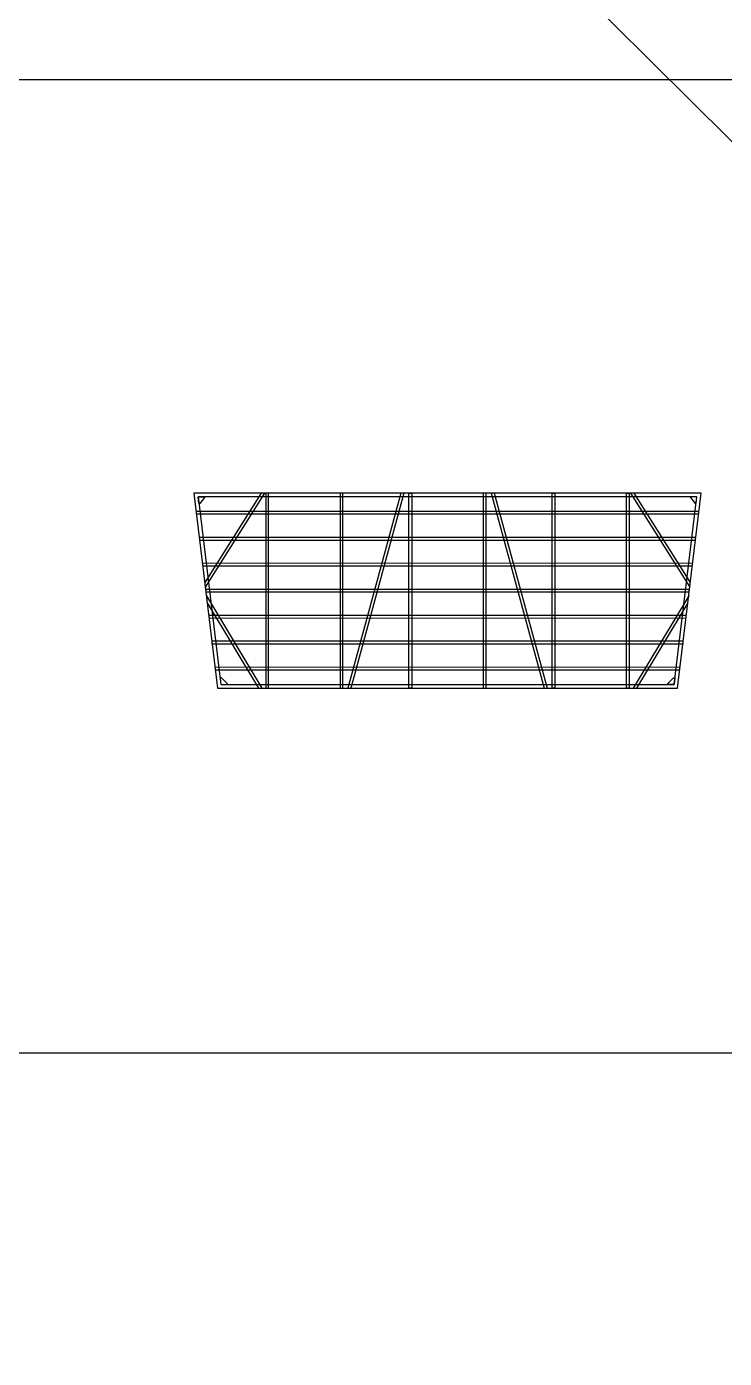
# Model space of a CAD drawing. Extents: x 10241 to 1500931, y -537358 to 142253.
# Drawn here: x 1107872 to 1118593, y 12893 to 33379 of the extents above; entities that cross this region are included whole.
import ezdxf

# ---------------------------------------------------------------- set-up
doc = ezdxf.new("R2010")
doc.units = 0
doc.header["$LTSCALE"] = 1000
doc.header["$MEASUREMENT"] = 0
for name, color, linetype in [('14#槽钢', 3, 'Continuous'), ('W-STEEL_FRAME钢架', 3, 'Continuous'), ('W-STEEL_KEEL钢龙骨', 5, 'Continuous')]:
    doc.layers.add(name, color=color, linetype=linetype)

msp = doc.modelspace()

# ---------------------------------------------------------------- linework, layer by layer
at = {"layer": '14#槽钢'}
for points in [[(1007228, 142253), (1254079.4, -102736.6)], [(1037592.4, 32566), (1124639, 32566)], [(1111474.1, 26202.7), (1110608, 24826.4)], [(1111524.9, 26202.7), (1110616.2, 24758.7)], [(1117153.5, 26202.7), (1118062.2, 24758.7)], [(1117204.3, 26202.7), (1118070.4, 24826.4)], [(1110632.9, 24621.3), (1111486.4, 23202.6)], [(1118045.6, 24621.3), (1117192.1, 23202.6)], [(1110645.5, 24516.8), (1111436.2, 23202.6)], [(1118032.9, 24516.8), (1117242.3, 23202.6)], [(1037592.4, 17593.3), (1124639, 17593.3)]]:
    msp.add_lwpolyline(points, dxfattribs=at)
for points in [[(1118237.1, 26202.7), (1110441.4, 26202.7), (1110804.7, 23202.6), (1117873.8, 23202.6)], [(1118171.6, 26144.7), (1110506.8, 26144.7), (1110856.1, 23260.6), (1117822.4, 23260.6)]]:
    msp.add_lwpolyline(points, close=True, dxfattribs=at)
at = {"layer": 'W-STEEL_FRAME钢架'}
for p, q in [((1113623, 26202.7), (1112809, 23202.7)), ((1113669.4, 26202.7), (1112855.4, 23202.7)), ((1115009, 26202.7), (1115823, 23202.7)), ((1115055.4, 26202.7), (1115869.4, 23202.7))]:
    msp.add_line(p, q, dxfattribs=at)
at = {"layer": 'W-STEEL_FRAME钢架', "color": 1}
for points in [[(1110535.5, 26044.6), (1110518.9, 26044.7), (1110506.8, 26144.7), (1110606.1, 26144.7), (1110606.1, 26134.7)], [(1118143, 26044.6), (1118159.5, 26044.7), (1118171.6, 26144.7), (1118072.4, 26144.7), (1118072.4, 26134.7)], [(1110866.1, 23360.6), (1110844, 23360.8), (1110856.1, 23260.6), (1110956.1, 23260.6), (1110956.1, 23270.6)], [(1117812.4, 23360.6), (1117834.5, 23360.8), (1117822.4, 23260.6), (1117722.4, 23260.6), (1117722.4, 23270.6)]]:
    msp.add_lwpolyline(points, close=True, dxfattribs=at)
at = {"layer": 'W-STEEL_FRAME钢架'}
for points in [[(1111589.2, 26202.7), (1111546.2, 26202.7), (1111546.2, 23202.7), (1111589.2, 23202.7)], [(1112732.2, 26202.7), (1112689.2, 26202.7), (1112689.2, 23202.7), (1112732.2, 23202.7)], [(1113746.2, 26202.7), (1113789.2, 26202.7), (1113789.2, 23202.7), (1113746.2, 23202.7)], [(1114932.2, 26202.7), (1114889.2, 26202.7), (1114889.2, 23202.7), (1114932.2, 23202.7)], [(1115946.2, 26202.7), (1115989.2, 26202.7), (1115989.2, 23202.7), (1115946.2, 23202.7)], [(1117089.2, 26202.7), (1117132.2, 26202.7), (1117132.2, 23202.7), (1117089.2, 23202.7)]]:
    msp.add_lwpolyline(points, close=True, dxfattribs=at)
at = {"layer": 'W-STEEL_KEEL钢龙骨'}
for points in [[(1110477.7, 25882.5), (1118200.7, 25882.5), (1118200.7, 25922.5), (1110477.7, 25922.5)], [(1110526.3, 25481.3), (1118152.2, 25482), (1118152.2, 25522), (1110526.3, 25521.3)], [(1110574.5, 25083.3), (1118103.8, 25082.3), (1118103.8, 25122.3), (1110574.5, 25123.3)], [(1110623, 24682.6), (1118055.4, 24682.6), (1118055.4, 24722.6), (1110623, 24722.6)], [(1110671.4, 24283.2), (1118006.6, 24279.4), (1118006.6, 24319.4), (1110671.4, 24323.2)], [(1110719.8, 23883.6), (1117958.8, 23884.6), (1117958.8, 23924.6), (1110719.8, 23923.6)], [(1110768.4, 23482.8), (1117910.2, 23483.9), (1117910.2, 23523.9), (1110768.4, 23522.8)]]:
    msp.add_lwpolyline(points, close=True, dxfattribs=at)

doc.saveas('drawing.dxf')
